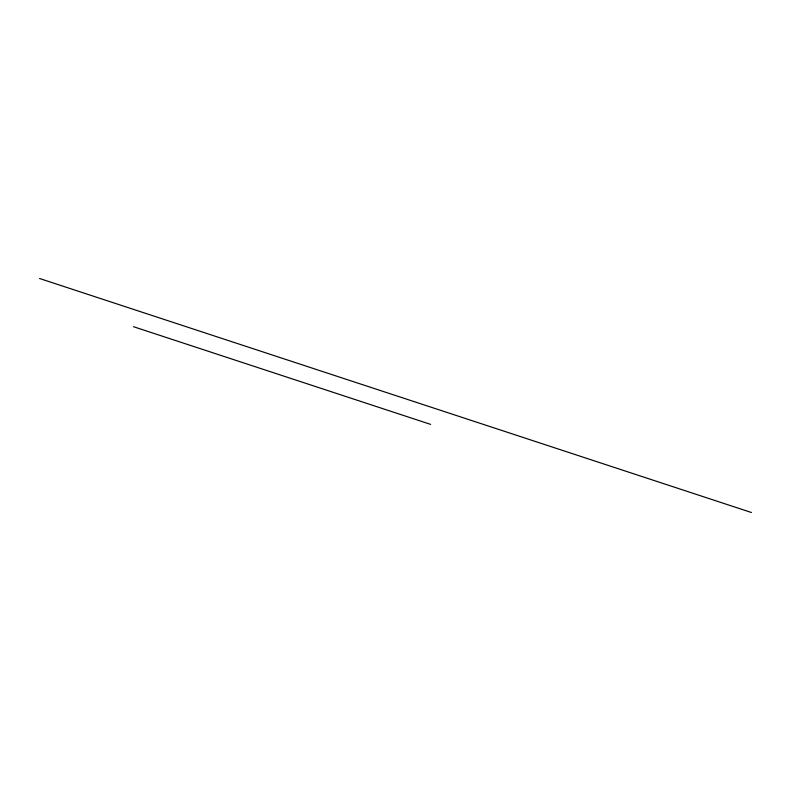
<?xml version="1.0" encoding="UTF-8"?>
<svg xmlns="http://www.w3.org/2000/svg" width="791" height="791" viewBox="0 0 791 791"><rect width="100%" height="100%" fill="white"/><g stroke="black" fill="none" stroke-linecap="round" stroke-linejoin="round"><path stroke-width="1.19" d="M39.55 278.491L751.45 512.509M133.511 326.703L430.611 424.371"/></g></svg>
